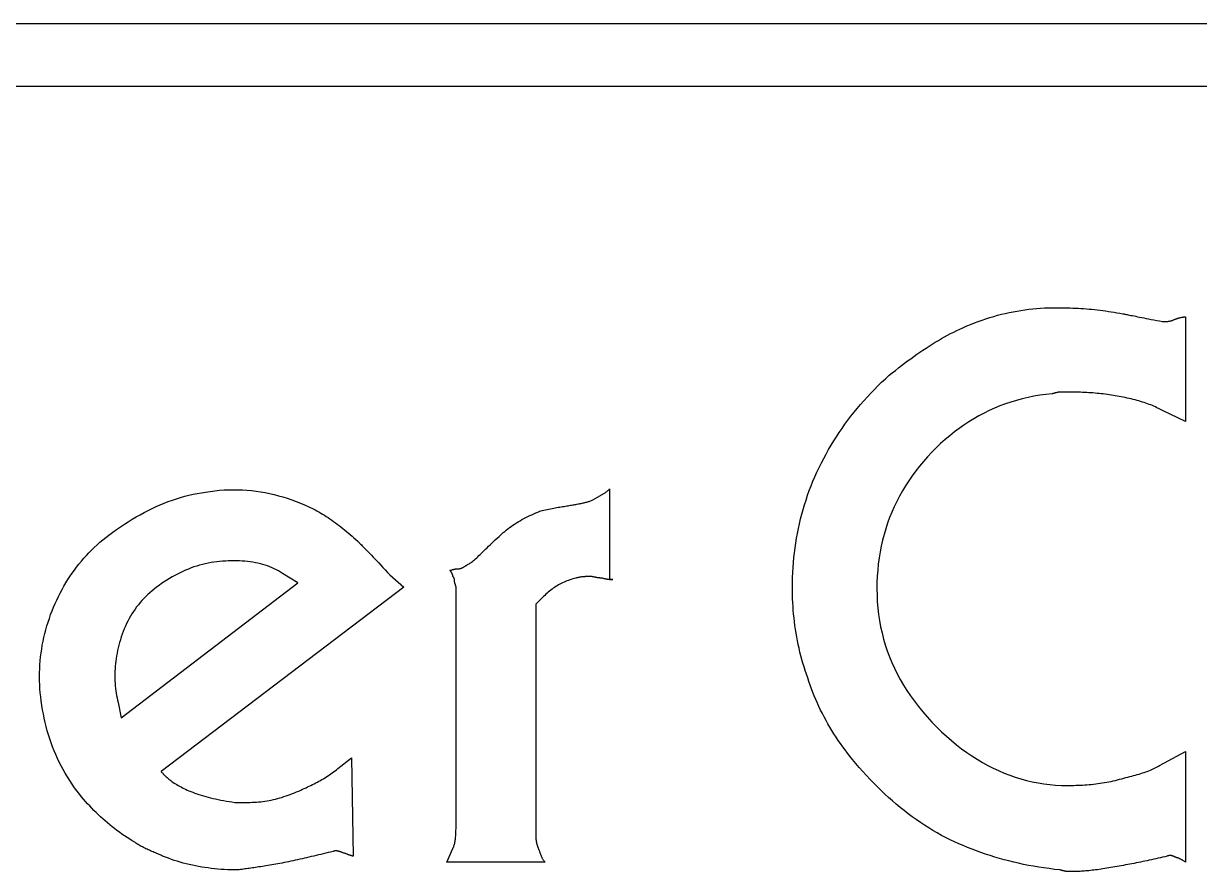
# Model space of a CAD drawing. Extents: x 18 to 129, y 140 to 152.
# Drawn here: x 90.51 to 97.16, y 140.39 to 145.18 of the extents above; entities that cross this region are included whole.
import ezdxf

# ---------------------------------------------------------------- set-up
doc = ezdxf.new("R2010")
doc.units = 0
doc.layers.add('LAYER_1', color=7, linetype='CONTINUOUS')

msp = doc.modelspace()

# ---------------------------------------------------------------- linework, layer by layer
at = {"layer": 'LAYER_1', "color": 7}
for points in [[(74.0754, 145.1825), (128.7745, 145.1825), (128.7745, 144.8265), (74.0754, 144.8265)], [(91.3998, 140.8667), (91.3998, 140.8667)]]:
    msp.add_lwpolyline(points, close=True, dxfattribs=at)
for points in [[(95.8198, 143.4631), (95.8415, 143.4727), (95.8632, 143.4818), (95.8849, 143.4904), (95.9067, 143.4986), (95.9284, 143.5064), (95.9502, 143.5137), (95.972, 143.5207), (95.9938, 143.5271), (96.0156, 143.5332), (96.0375, 143.5388), (96.0594, 143.5441), (96.0814, 143.5489), (96.1034, 143.5533), (96.1255, 143.5573), (96.1476, 143.5609), (96.1697, 143.5641), (96.1919, 143.5669), (96.2142, 143.5694), (96.2366, 143.5714), (96.259, 143.5731), (96.2815, 143.5744), (96.3041, 143.5753), (96.3268, 143.5758), (96.3495, 143.576)], [(96.3495, 143.576), (96.3647, 143.576), (96.3799, 143.5758), (96.3951, 143.5756), (96.4103, 143.5753), (96.4256, 143.5748), (96.4408, 143.5743), (96.4561, 143.5736), (96.4714, 143.5728), (96.4867, 143.5719), (96.5021, 143.5709), (96.5175, 143.5697), (96.533, 143.5684), (96.5484, 143.567), (96.564, 143.5654), (96.5796, 143.5637), (96.5952, 143.5619), (96.6109, 143.5599), (96.6267, 143.5577), (96.6426, 143.5554), (96.6585, 143.5529), (96.6745, 143.5503), (96.6905, 143.5474), (96.7067, 143.5445), (96.7229, 143.5413)], [(96.7229, 143.5413), (96.7244, 143.5412), (96.7265, 143.5409), (96.7294, 143.5405), (96.733, 143.5399), (96.7373, 143.5391), (96.7423, 143.5382), (96.748, 143.5371), (96.7544, 143.5358), (96.7615, 143.5344), (96.7693, 143.5329), (96.7778, 143.5312), (96.787, 143.5293), (96.7968, 143.5274), (96.8073, 143.5253), (96.8185, 143.5231), (96.8303, 143.5207), (96.8428, 143.5182), (96.856, 143.5156), (96.8698, 143.5129), (96.8843, 143.5101), (96.8995, 143.5072), (96.9152, 143.5042), (96.9316, 143.5011), (96.9487, 143.4979)], [(97.0789, 143.5239), (97.0789, 142.9334), (96.9487, 142.9942)], [(96.9487, 143.4979), (96.9509, 143.4979), (96.9532, 143.4979), (96.9556, 143.4979), (96.958, 143.4979), (96.9605, 143.498), (96.9631, 143.498), (96.9657, 143.4981), (96.9683, 143.4982), (96.971, 143.4983), (96.9737, 143.4985), (96.9764, 143.4987), (96.9791, 143.499), (96.9818, 143.4993), (96.9845, 143.4996), (96.9872, 143.5), (96.9899, 143.5004), (96.9925, 143.501), (96.9951, 143.5015), (96.9976, 143.5022), (97.0001, 143.5029), (97.0026, 143.5037), (97.005, 143.5046), (97.0073, 143.5055), (97.0095, 143.5066)], [(97.0095, 143.5066), (97.0117, 143.5076), (97.014, 143.5087), (97.0164, 143.5098), (97.0188, 143.5109), (97.0214, 143.5119), (97.024, 143.5129), (97.0267, 143.5139), (97.0294, 143.5149), (97.0322, 143.5159), (97.0351, 143.5168), (97.038, 143.5177), (97.041, 143.5185), (97.044, 143.5193), (97.047, 143.52), (97.0501, 143.5207), (97.0532, 143.5214), (97.0564, 143.5219), (97.0595, 143.5224), (97.0627, 143.5229), (97.066, 143.5233), (97.0692, 143.5235), (97.0724, 143.5238), (97.0757, 143.5239), (97.0789, 143.5239)], [(95.403, 143.1939), (95.4203, 143.208), (95.4377, 143.2218), (95.4551, 143.2354), (95.4724, 143.2489), (95.4898, 143.2621), (95.5072, 143.2751), (95.5245, 143.2879), (95.5419, 143.3004), (95.5593, 143.3127), (95.5766, 143.3247), (95.594, 143.3365), (95.6114, 143.3481), (95.6288, 143.3593), (95.6461, 143.3703), (95.6635, 143.381), (95.6809, 143.3914), (95.6982, 143.4015), (95.7156, 143.4113), (95.733, 143.4208), (95.7503, 143.4299), (95.7677, 143.4387), (95.7851, 143.4472), (95.8024, 143.4554), (95.8198, 143.4631)], [(94.9948, 142.6469), (95.007, 142.6728), (95.0196, 142.6984), (95.0327, 142.7238), (95.0462, 142.7489), (95.0601, 142.7737), (95.0745, 142.7983), (95.0893, 142.8226), (95.1045, 142.8466), (95.1202, 142.8703), (95.1362, 142.8938), (95.1527, 142.917), (95.1696, 142.9399), (95.1869, 142.9626), (95.2046, 142.985), (95.2227, 143.0071), (95.2412, 143.0289), (95.2601, 143.0505), (95.2794, 143.0718), (95.299, 143.0929), (95.3191, 143.1136), (95.3395, 143.1341), (95.3603, 143.1543), (95.3814, 143.1743), (95.403, 143.1939)], [(96.3235, 143.0897), (96.2889, 143.086), (96.2549, 143.0812), (96.2213, 143.0755), (96.1881, 143.0688), (96.1554, 143.0611), (96.1232, 143.0524), (96.0914, 143.0428), (96.06, 143.0322), (96.0292, 143.0206), (95.9987, 143.0081), (95.9687, 142.9946), (95.9392, 142.9801), (95.9101, 142.9647), (95.8815, 142.9484), (95.8533, 142.9311), (95.8256, 142.9129), (95.7983, 142.8937), (95.7715, 142.8736), (95.7451, 142.8526), (95.7192, 142.8306), (95.6937, 142.8078), (95.6687, 142.784), (95.6442, 142.7593), (95.6201, 142.7337)], [(96.3669, 143.0984), (96.3647, 143.0984), (96.3625, 143.0983), (96.3604, 143.0981), (96.3582, 143.0978), (96.3561, 143.0975), (96.354, 143.0971), (96.3519, 143.0966), (96.3498, 143.0962), (96.3478, 143.0957), (96.3458, 143.0952), (96.3438, 143.0946), (96.3419, 143.0941), (96.34, 143.0935), (96.3382, 143.093), (96.3364, 143.0925), (96.3347, 143.092), (96.3331, 143.0915), (96.3315, 143.0911), (96.3299, 143.0907), (96.3285, 143.0904), (96.3271, 143.0901), (96.3258, 143.0899), (96.3246, 143.0898), (96.3235, 143.0897)], [(96.7142, 143.0724), (96.7033, 143.0745), (96.6923, 143.0765), (96.6813, 143.0785), (96.6701, 143.0803), (96.6589, 143.0821), (96.6476, 143.0838), (96.6362, 143.0854), (96.6248, 143.0869), (96.6133, 143.0883), (96.6018, 143.0896), (96.5902, 143.0908), (96.5785, 143.0919), (96.5669, 143.093), (96.5551, 143.0939), (96.5433, 143.0948), (96.5315, 143.0955), (96.5197, 143.0962), (96.5079, 143.0968), (96.496, 143.0973), (96.4841, 143.0977), (96.4721, 143.098), (96.4602, 143.0982), (96.4483, 143.0984), (96.4363, 143.0984)], [(96.9487, 142.9942), (96.941, 142.9985), (96.9331, 143.0027), (96.9251, 143.0068), (96.9168, 143.0109), (96.9084, 143.0148), (96.8998, 143.0186), (96.8911, 143.0224), (96.8821, 143.0261), (96.873, 143.0296), (96.8637, 143.0331), (96.8542, 143.0365), (96.8445, 143.0398), (96.8346, 143.043), (96.8246, 143.0461), (96.8144, 143.0492), (96.804, 143.0521), (96.7934, 143.055), (96.7826, 143.0577), (96.7717, 143.0604), (96.7605, 143.063), (96.7492, 143.0655), (96.7377, 143.0679), (96.7261, 143.0702), (96.7142, 143.0724)], [(95.6201, 142.7337), (95.5967, 142.7074), (95.5743, 142.6807), (95.5529, 142.6535), (95.5325, 142.6259), (95.5131, 142.5979), (95.4947, 142.5694), (95.4773, 142.5405), (95.4609, 142.5111), (95.4454, 142.4814), (95.431, 142.4512), (95.4176, 142.4206), (95.4051, 142.3896), (95.3937, 142.3582), (95.3833, 142.3264), (95.3738, 142.2942), (95.3653, 142.2616), (95.3579, 142.2286), (95.3514, 142.1952), (95.3459, 142.1614), (95.3415, 142.1272), (95.338, 142.0927), (95.3355, 142.0578), (95.334, 142.0225), (95.3335, 141.9869)], [(94.8559, 141.9956), (94.8561, 142.0238), (94.8568, 142.0518), (94.8579, 142.0798), (94.8596, 142.1077), (94.8616, 142.1356), (94.8642, 142.1633), (94.8672, 142.1909), (94.8707, 142.2185), (94.8747, 142.2459), (94.8791, 142.2733), (94.8841, 142.3005), (94.8895, 142.3277), (94.8955, 142.3548), (94.9019, 142.3818), (94.9089, 142.4087), (94.9164, 142.4356), (94.9243, 142.4623), (94.9328, 142.4889), (94.9418, 142.5155), (94.9514, 142.5419), (94.9614, 142.5683), (94.972, 142.5946), (94.9832, 142.6208), (94.9948, 142.6469)], [(91.5387, 142.534), (91.5647, 142.538), (91.5908, 142.5412), (91.6168, 142.5438), (91.6428, 142.5456), (91.6688, 142.5467), (91.6947, 142.5471), (91.7206, 142.5469), (91.7465, 142.5459), (91.7722, 142.5442), (91.798, 142.5418), (91.8236, 142.5388), (91.8491, 142.5351), (91.8746, 142.5307), (91.9, 142.5256), (91.9252, 142.5198), (91.9504, 142.5134), (91.9754, 142.5063), (92.0003, 142.4986), (92.0251, 142.4902), (92.0497, 142.4811), (92.0741, 142.4714), (92.0984, 142.4611), (92.1226, 142.4501), (92.1466, 142.4385)], [(93.7444, 142.4992), (93.7476, 142.5014), (93.7509, 142.5034), (93.7541, 142.5054), (93.7574, 142.5073), (93.7607, 142.5092), (93.7639, 142.511), (93.7672, 142.5129), (93.7704, 142.5147), (93.7737, 142.5165), (93.7769, 142.5183), (93.7802, 142.5202), (93.7834, 142.522), (93.7867, 142.524), (93.79, 142.5259), (93.7932, 142.528), (93.7965, 142.5301), (93.7997, 142.5323), (93.803, 142.5347), (93.8062, 142.5371), (93.8095, 142.5396), (93.8128, 142.5423), (93.816, 142.5452), (93.8193, 142.5482), (93.8225, 142.5513)], [(93.8225, 142.5513), (93.8225, 142.039), (93.8399, 142.039)], [(90.9916, 142.2908), (91.0134, 142.3069), (91.0352, 142.3225), (91.0572, 142.3376), (91.0792, 142.3523), (91.1013, 142.3664), (91.1235, 142.3801), (91.1458, 142.3933), (91.1682, 142.406), (91.1907, 142.4181), (91.2132, 142.4298), (91.2359, 142.4409), (91.2586, 142.4515), (91.2815, 142.4615), (91.3044, 142.471), (91.3274, 142.4799), (91.3505, 142.4883), (91.3737, 142.4961), (91.397, 142.5033), (91.4204, 142.5099), (91.4439, 142.516), (91.4675, 142.5214), (91.4911, 142.5262), (91.5149, 142.5304), (91.5387, 142.534)], [(93.6315, 142.4645), (93.6379, 142.4656), (93.6442, 142.4667), (93.6502, 142.4678), (93.6561, 142.4689), (93.6619, 142.47), (93.6674, 142.4712), (93.6729, 142.4723), (93.6781, 142.4735), (93.6832, 142.4747), (93.6882, 142.476), (93.693, 142.4773), (93.6977, 142.4786), (93.7022, 142.48), (93.7067, 142.4814), (93.7109, 142.4829), (93.7151, 142.4844), (93.7191, 142.486), (93.7231, 142.4877), (93.7269, 142.4894), (93.7306, 142.4912), (93.7342, 142.4931), (93.7377, 142.4951), (93.7411, 142.4971), (93.7444, 142.4992)], [(92.1466, 142.4385), (92.1574, 142.4329), (92.1681, 142.4272), (92.1787, 142.4214), (92.1893, 142.4153), (92.1999, 142.4091), (92.2103, 142.4026), (92.2208, 142.396), (92.2311, 142.3892), (92.2415, 142.3823), (92.2518, 142.3751), (92.2622, 142.3678), (92.2725, 142.3603), (92.2828, 142.3526), (92.2931, 142.3447), (92.3034, 142.3367), (92.3138, 142.3285), (92.3242, 142.32), (92.3346, 142.3115), (92.3451, 142.3027), (92.3556, 142.2937), (92.3662, 142.2846), (92.3769, 142.2753), (92.3876, 142.2658), (92.3984, 142.2561)], [(93.1973, 142.2821), (93.205, 142.2897), (93.213, 142.2972), (93.2213, 142.3045), (93.2298, 142.3118), (93.2385, 142.3189), (93.2475, 142.326), (93.2567, 142.3329), (93.2661, 142.3397), (93.2758, 142.3464), (93.2856, 142.353), (93.2956, 142.3594), (93.3058, 142.3657), (93.3162, 142.3719), (93.3268, 142.3779), (93.3376, 142.3838), (93.3485, 142.3896), (93.3595, 142.3952), (93.3707, 142.4006), (93.382, 142.4059), (93.3935, 142.411), (93.4051, 142.4159), (93.4167, 142.4207), (93.4285, 142.4253), (93.4404, 142.4298)], [(93.4404, 142.4298), (93.4502, 142.4319), (93.4598, 142.4339), (93.4693, 142.4359), (93.4787, 142.4378), (93.488, 142.4396), (93.4972, 142.4413), (93.5062, 142.443), (93.5151, 142.4446), (93.5238, 142.4461), (93.5324, 142.4476), (93.5408, 142.449), (93.549, 142.4504), (93.557, 142.4517), (93.5649, 142.453), (93.5726, 142.4543), (93.58, 142.4555), (93.5873, 142.4567), (93.5943, 142.4579), (93.6011, 142.459), (93.6077, 142.4601), (93.614, 142.4612), (93.6201, 142.4623), (93.6259, 142.4634), (93.6315, 142.4645)], [(90.679, 141.8827), (90.6879, 141.9032), (90.6971, 141.9234), (90.7067, 141.9433), (90.7166, 141.963), (90.7269, 141.9823), (90.7376, 142.0014), (90.7487, 142.0202), (90.76, 142.0387), (90.7718, 142.0569), (90.7839, 142.0747), (90.7964, 142.0923), (90.8093, 142.1096), (90.8225, 142.1265), (90.836, 142.1431), (90.85, 142.1594), (90.8643, 142.1754), (90.8789, 142.191), (90.8939, 142.2063), (90.9093, 142.2213), (90.925, 142.2359), (90.9411, 142.2501), (90.9576, 142.2641), (90.9744, 142.2776), (90.9916, 142.2908)], [(93.0236, 142.1258), (93.028, 142.1282), (93.0327, 142.1311), (93.0375, 142.1343), (93.0425, 142.138), (93.0477, 142.1421), (93.0532, 142.1466), (93.0589, 142.1515), (93.0648, 142.1567), (93.0709, 142.1623), (93.0773, 142.1683), (93.084, 142.1746), (93.0909, 142.1812), (93.0981, 142.1881), (93.1056, 142.1954), (93.1133, 142.2029), (93.1214, 142.2107), (93.1297, 142.2188), (93.1384, 142.2272), (93.1474, 142.2358), (93.1567, 142.2446), (93.1663, 142.2537), (93.1763, 142.263), (93.1866, 142.2725), (93.1973, 142.2821)], [(92.3984, 142.2561), (92.3997, 142.2547), (92.4016, 142.2528), (92.4041, 142.2504), (92.4071, 142.2474), (92.4106, 142.2438), (92.4147, 142.2397), (92.4193, 142.235), (92.4244, 142.2297), (92.4301, 142.2239), (92.4364, 142.2175), (92.4432, 142.2105), (92.4505, 142.2029), (92.4584, 142.1947), (92.4668, 142.186), (92.4757, 142.1766), (92.4852, 142.1667), (92.4953, 142.1561), (92.5059, 142.145), (92.517, 142.1332), (92.5286, 142.1208), (92.5409, 142.1078), (92.5536, 142.0942), (92.5669, 142.0799), (92.5807, 142.0651)], [(91.6342, 142.1432), (91.6179, 142.1419), (91.6017, 142.1401), (91.5854, 142.1379), (91.5692, 142.1353), (91.553, 142.1322), (91.5368, 142.1287), (91.5207, 142.1247), (91.5046, 142.1204), (91.4886, 142.1156), (91.4726, 142.1104), (91.4568, 142.1047), (91.441, 142.0987), (91.4253, 142.0922), (91.4097, 142.0854), (91.3942, 142.0781), (91.3788, 142.0705), (91.3636, 142.0625), (91.3485, 142.054), (91.3335, 142.0452), (91.3186, 142.0361), (91.3039, 142.0265), (91.2894, 142.0165), (91.275, 142.0062), (91.2608, 141.9956)], [(91.9729, 142.0737), (91.9618, 142.0811), (91.9505, 142.088), (91.9387, 142.0945), (91.9267, 142.1006), (91.9143, 142.1062), (91.9016, 142.1114), (91.8887, 142.1163), (91.8754, 142.1207), (91.8619, 142.1247), (91.8481, 142.1283), (91.8341, 142.1316), (91.8198, 142.1345), (91.8053, 142.137), (91.7906, 142.1392), (91.7757, 142.1411), (91.7606, 142.1426), (91.7453, 142.1437), (91.7299, 142.1446), (91.7143, 142.1451), (91.6985, 142.1453), (91.6826, 142.1452), (91.6666, 142.1448), (91.6504, 142.1441), (91.6342, 142.1432)], [(92.0597, 142.0216), (91.9729, 142.0737)], [(92.9194, 142.0911), (92.9205, 142.0911), (92.9216, 142.0913), (92.9227, 142.0915), (92.9238, 142.0917), (92.925, 142.0921), (92.9262, 142.0925), (92.9274, 142.0929), (92.9287, 142.0933), (92.9301, 142.0938), (92.9315, 142.0944), (92.933, 142.0949), (92.9346, 142.0954), (92.9363, 142.096), (92.9381, 142.0965), (92.9399, 142.097), (92.9419, 142.0975), (92.944, 142.098), (92.9463, 142.0984), (92.9487, 142.0988), (92.9512, 142.0991), (92.9538, 142.0994), (92.9567, 142.0996), (92.9597, 142.0997), (92.9628, 142.0998)], [(92.9368, 142.0564), (92.9367, 142.0575), (92.9366, 142.0587), (92.9364, 142.06), (92.9361, 142.0613), (92.9357, 142.0628), (92.9353, 142.0642), (92.9348, 142.0657), (92.9342, 142.0673), (92.9336, 142.0689), (92.9329, 142.0705), (92.9321, 142.0721), (92.9314, 142.0737), (92.9305, 142.0754), (92.9296, 142.077), (92.9287, 142.0786), (92.9278, 142.0802), (92.9268, 142.0817), (92.9258, 142.0832), (92.9248, 142.0847), (92.9237, 142.0861), (92.9227, 142.0875), (92.9216, 142.0888), (92.9205, 142.09), (92.9194, 142.0911)], [(92.9628, 142.0998), (92.966, 142.0999), (92.9692, 142.1001), (92.9722, 142.1005), (92.9752, 142.1011), (92.9781, 142.1018), (92.9809, 142.1026), (92.9836, 142.1036), (92.9863, 142.1046), (92.9889, 142.1057), (92.9915, 142.1069), (92.994, 142.1082), (92.9965, 142.1096), (92.9989, 142.1109), (93.0013, 142.1123), (93.0036, 142.1138), (93.0059, 142.1152), (93.0082, 142.1167), (93.0105, 142.1181), (93.0127, 142.1195), (93.0149, 142.1209), (93.0171, 142.1222), (93.0193, 142.1235), (93.0214, 142.1247), (93.0236, 142.1258)], [(91.0437, 141.3443), (91.0611, 141.2574), (92.0597, 142.0216), (92.0597, 142.0216)], [(92.5807, 142.0651), (92.6589, 141.9956), (91.2869, 140.9535)], [(92.9455, 142.0303), (92.9455, 142.0314), (92.9455, 142.0325), (92.9455, 142.0336), (92.9454, 142.0347), (92.9454, 142.0357), (92.9453, 142.0368), (92.9453, 142.0379), (92.9452, 142.039), (92.945, 142.0401), (92.9448, 142.0412), (92.9446, 142.0423), (92.9444, 142.0433), (92.9441, 142.0444), (92.9438, 142.0455), (92.9434, 142.0466), (92.9429, 142.0477), (92.9424, 142.0488), (92.9418, 142.0499), (92.9412, 142.0509), (92.9404, 142.052), (92.9397, 142.0531), (92.9388, 142.0542), (92.9378, 142.0553), (92.9368, 142.0564)], [(92.9542, 141.9956), (92.9541, 141.9967), (92.954, 141.9979), (92.9538, 141.9992), (92.9535, 142.0006), (92.9532, 142.002), (92.9528, 142.0034), (92.9524, 142.005), (92.9519, 142.0065), (92.9514, 142.0081), (92.9509, 142.0097), (92.9504, 142.0113), (92.9498, 142.0129), (92.9493, 142.0146), (92.9487, 142.0162), (92.9482, 142.0178), (92.9477, 142.0194), (92.9473, 142.0209), (92.9468, 142.0224), (92.9465, 142.0239), (92.9461, 142.0253), (92.9458, 142.0267), (92.9456, 142.028), (92.9455, 142.0292), (92.9455, 142.0303)], [(93.6315, 142.0477), (93.6228, 142.0454), (93.6143, 142.043), (93.6058, 142.0403), (93.5975, 142.0375), (93.5892, 142.0346), (93.581, 142.0314), (93.5729, 142.028), (93.5649, 142.0245), (93.557, 142.0208), (93.5492, 142.0169), (93.5414, 142.0128), (93.5338, 142.0086), (93.5262, 142.0042), (93.5188, 141.9996), (93.5114, 141.9948), (93.5041, 141.9898), (93.4969, 141.9846), (93.4898, 141.9793), (93.4828, 141.9738), (93.4759, 141.9681), (93.4691, 141.9622), (93.4623, 141.9561), (93.4557, 141.9499), (93.4491, 141.9435)], [(93.7183, 142.0564), (93.7151, 142.0564), (93.7118, 142.0564), (93.7085, 142.0563), (93.7053, 142.0563), (93.702, 142.0563), (93.6986, 142.0562), (93.6953, 142.0561), (93.6919, 142.056), (93.6886, 142.0559), (93.6851, 142.0557), (93.6817, 142.0555), (93.6782, 142.0553), (93.6746, 142.055), (93.671, 142.0546), (93.6674, 142.0542), (93.6636, 142.0538), (93.6599, 142.0533), (93.656, 142.0527), (93.6521, 142.0521), (93.6482, 142.0513), (93.6441, 142.0505), (93.64, 142.0497), (93.6358, 142.0487), (93.6315, 142.0477)], [(93.7791, 142.0477), (93.7759, 142.0477), (93.7726, 142.0478), (93.7694, 142.048), (93.7662, 142.0483), (93.763, 142.0487), (93.7598, 142.049), (93.7567, 142.0495), (93.7537, 142.0499), (93.7507, 142.0504), (93.7478, 142.0509), (93.745, 142.0515), (93.7422, 142.052), (93.7395, 142.0526), (93.737, 142.0531), (93.7345, 142.0536), (93.7321, 142.0541), (93.7299, 142.0546), (93.7278, 142.055), (93.7259, 142.0554), (93.724, 142.0557), (93.7224, 142.056), (93.7208, 142.0562), (93.7195, 142.0563), (93.7183, 142.0564)], [(93.8399, 142.039), (93.8377, 142.039), (93.8355, 142.039), (93.8334, 142.039), (93.8312, 142.039), (93.829, 142.0391), (93.8267, 142.0391), (93.8245, 142.0392), (93.8222, 142.0393), (93.8199, 142.0394), (93.8176, 142.0396), (93.8152, 142.0398), (93.8128, 142.0401), (93.8103, 142.0404), (93.8078, 142.0407), (93.8052, 142.0411), (93.8026, 142.0416), (93.7999, 142.0421), (93.7972, 142.0427), (93.7943, 142.0433), (93.7914, 142.044), (93.7885, 142.0448), (93.7854, 142.0457), (93.7823, 142.0466), (93.7791, 142.0477)], [(91.2608, 141.9956), (91.248, 141.9857), (91.2355, 141.9755), (91.2234, 141.965), (91.2116, 141.9543), (91.2002, 141.9433), (91.1892, 141.9321), (91.1785, 141.9205), (91.1682, 141.9087), (91.1582, 141.8967), (91.1486, 141.8843), (91.1394, 141.8717), (91.1306, 141.8588), (91.122, 141.8456), (91.1139, 141.8322), (91.1061, 141.8185), (91.0987, 141.8045), (91.0917, 141.7903), (91.085, 141.7758), (91.0786, 141.761), (91.0727, 141.7459), (91.0671, 141.7306), (91.0618, 141.715), (91.0569, 141.6991), (91.0524, 141.683)], [(92.9542, 140.667), (92.9542, 141.9608)], [(93.4491, 141.9435), (93.4057, 141.9001), (93.4057, 140.667)], [(94.9427, 141.4832), (94.9353, 141.5039), (94.9283, 141.5247), (94.9215, 141.5455), (94.9152, 141.5664), (94.9092, 141.5874), (94.9035, 141.6085), (94.8982, 141.6296), (94.8932, 141.6508), (94.8885, 141.6721), (94.8842, 141.6934), (94.8802, 141.7147), (94.8765, 141.7361), (94.8731, 141.7576), (94.8701, 141.7791), (94.8673, 141.8007), (94.8649, 141.8222), (94.8628, 141.8438), (94.8609, 141.8655), (94.8594, 141.8871), (94.8581, 141.9088), (94.8571, 141.9305), (94.8564, 141.9522), (94.856, 141.9739), (94.8559, 141.9956)], [(95.3335, 141.9869), (95.3341, 141.9502), (95.3359, 141.9138), (95.3388, 141.8778), (95.3429, 141.8422), (95.3482, 141.8069), (95.3547, 141.772), (95.3623, 141.7374), (95.3711, 141.7032), (95.3811, 141.6694), (95.3923, 141.6359), (95.4046, 141.6028), (95.4182, 141.5701), (95.4329, 141.5377), (95.4487, 141.5057), (95.4658, 141.474), (95.484, 141.4427), (95.5034, 141.4118), (95.524, 141.3812), (95.5458, 141.351), (95.5687, 141.3211), (95.5928, 141.2917), (95.6181, 141.2625), (95.6445, 141.2338), (95.6722, 141.2054)], [(90.6095, 141.353), (90.6065, 141.3758), (90.6041, 141.3986), (90.6022, 141.4213), (90.6008, 141.4441), (90.6, 141.4668), (90.5996, 141.4895), (90.5998, 141.5121), (90.6005, 141.5347), (90.6017, 141.5572), (90.6035, 141.5797), (90.6057, 141.6021), (90.6084, 141.6243), (90.6117, 141.6466), (90.6154, 141.6687), (90.6196, 141.6907), (90.6243, 141.7126), (90.6295, 141.7343), (90.6352, 141.756), (90.6413, 141.7775), (90.6479, 141.7988), (90.655, 141.82), (90.6625, 141.8411), (90.6705, 141.862), (90.679, 141.8827)], [(91.0524, 141.683), (91.0482, 141.6678), (91.0444, 141.6527), (91.041, 141.6378), (91.0379, 141.6229), (91.0351, 141.6081), (91.0327, 141.5934), (91.0307, 141.5788), (91.0289, 141.5643), (91.0275, 141.5498), (91.0264, 141.5355), (91.0257, 141.5213), (91.0253, 141.5071), (91.0251, 141.493), (91.0253, 141.4791), (91.0259, 141.4652), (91.0267, 141.4514), (91.0278, 141.4377), (91.0292, 141.4241), (91.0309, 141.4105), (91.0329, 141.3971), (91.0352, 141.3838), (91.0377, 141.3705), (91.0406, 141.3574), (91.0437, 141.3443)], [(95.1946, 141.023), (95.1806, 141.0405), (95.1669, 141.0581), (95.1535, 141.0759), (95.1403, 141.0939), (95.1275, 141.112), (95.1149, 141.1303), (95.1026, 141.1488), (95.0907, 141.1674), (95.079, 141.1862), (95.0676, 141.2051), (95.0566, 141.2241), (95.0459, 141.2433), (95.0354, 141.2627), (95.0253, 141.2821), (95.0155, 141.3017), (95.0061, 141.3215), (94.997, 141.3413), (94.9882, 141.3613), (94.9797, 141.3813), (94.9716, 141.4015), (94.9639, 141.4218), (94.9565, 141.4422), (94.9494, 141.4627), (94.9427, 141.4832)], [(90.8266, 140.8233), (90.8117, 140.8429), (90.7973, 140.8627), (90.7835, 140.8827), (90.7701, 140.9029), (90.7573, 140.9233), (90.7451, 140.9439), (90.7333, 140.9647), (90.7221, 140.9857), (90.7114, 141.0069), (90.7012, 141.0283), (90.6915, 141.05), (90.6823, 141.0718), (90.6735, 141.0939), (90.6653, 141.1163), (90.6576, 141.1388), (90.6504, 141.1616), (90.6436, 141.1847), (90.6373, 141.2079), (90.6315, 141.2315), (90.6262, 141.2552), (90.6214, 141.2793), (90.617, 141.3036), (90.613, 141.3282), (90.6095, 141.353)], [(95.6722, 141.2054), (95.6995, 141.1788), (95.7272, 141.1533), (95.7552, 141.1289), (95.7835, 141.1055), (95.8122, 141.0833), (95.8412, 141.0622), (95.8706, 141.0422), (95.9002, 141.0233), (95.9301, 141.0055), (95.9604, 140.9889), (95.9909, 140.9734), (96.0217, 140.959), (96.0528, 140.9457), (96.0841, 140.9335), (96.1157, 140.9225), (96.1475, 140.9127), (96.1796, 140.904), (96.2119, 140.8964), (96.2445, 140.89), (96.2772, 140.8847), (96.3102, 140.8807), (96.3434, 140.8777), (96.3767, 140.876), (96.4103, 140.8754)], [(92.2855, 140.9709), (92.3636, 141.0317), (92.3723, 140.4759)], [(95.7243, 140.5801), (95.6994, 140.5934), (95.6749, 140.6071), (95.6506, 140.6212), (95.6265, 140.6358), (95.6028, 140.6509), (95.5792, 140.6664), (95.5559, 140.6824), (95.5329, 140.6988), (95.5101, 140.7157), (95.4876, 140.733), (95.4652, 140.7508), (95.4431, 140.769), (95.4213, 140.7877), (95.3996, 140.8068), (95.3782, 140.8264), (95.357, 140.8464), (95.336, 140.8669), (95.3152, 140.8879), (95.2946, 140.9092), (95.2742, 140.9311), (95.254, 140.9534), (95.234, 140.9761), (95.2142, 140.9993), (95.1946, 141.023)], [(96.9313, 140.9883), (97.0789, 141.0664), (97.0789, 140.4412), (97.0789, 140.4412)], [(91.2869, 140.9535), (91.2881, 140.9523), (91.2896, 140.9507), (91.2914, 140.9487), (91.2934, 140.9465), (91.2958, 140.944), (91.2984, 140.9412), (91.3013, 140.9381), (91.3046, 140.9349), (91.3081, 140.9314), (91.3119, 140.9277), (91.3161, 140.9239), (91.3205, 140.9199), (91.3253, 140.9157), (91.3304, 140.9115), (91.3358, 140.9071), (91.3415, 140.9027), (91.3476, 140.8982), (91.354, 140.8937), (91.3608, 140.8891), (91.3679, 140.8846), (91.3753, 140.88), (91.3831, 140.8755), (91.3912, 140.8711), (91.3998, 140.8667)], [(92.0771, 140.8493), (92.0868, 140.8537), (92.0964, 140.858), (92.106, 140.8624), (92.1154, 140.8668), (92.1248, 140.8712), (92.1341, 140.8756), (92.1433, 140.8801), (92.1523, 140.8847), (92.1613, 140.8893), (92.1703, 140.894), (92.1791, 140.8987), (92.1878, 140.9036), (92.1964, 140.9085), (92.205, 140.9135), (92.2134, 140.9187), (92.2218, 140.9239), (92.2301, 140.9293), (92.2383, 140.9348), (92.2464, 140.9404), (92.2544, 140.9462), (92.2623, 140.9521), (92.2701, 140.9582), (92.2779, 140.9645), (92.2855, 140.9709)], [(96.7055, 140.9101), (96.7174, 140.9133), (96.7291, 140.9165), (96.7405, 140.9195), (96.7518, 140.9225), (96.7629, 140.9255), (96.7738, 140.9284), (96.7845, 140.9313), (96.795, 140.9342), (96.8052, 140.9371), (96.8153, 140.94), (96.8251, 140.943), (96.8347, 140.9459), (96.8441, 140.9489), (96.8533, 140.952), (96.8622, 140.9551), (96.8709, 140.9584), (96.8793, 140.9617), (96.8875, 140.9651), (96.8954, 140.9686), (96.9031, 140.9722), (96.9106, 140.976), (96.9178, 140.9799), (96.9247, 140.984), (96.9313, 140.9883)], [(96.4103, 140.8754), (96.4223, 140.8754), (96.4343, 140.8756), (96.4465, 140.8758), (96.4587, 140.8761), (96.471, 140.8766), (96.4833, 140.8771), (96.4957, 140.8778), (96.5081, 140.8786), (96.5205, 140.8795), (96.533, 140.8805), (96.5454, 140.8817), (96.5579, 140.883), (96.5704, 140.8844), (96.5829, 140.886), (96.5953, 140.8877), (96.6078, 140.8895), (96.6202, 140.8915), (96.6325, 140.8937), (96.6449, 140.896), (96.6571, 140.8985), (96.6693, 140.9011), (96.6815, 140.904), (96.6936, 140.9069), (96.7055, 140.9101)], [(91.1392, 140.5541), (91.1241, 140.5629), (91.1092, 140.572), (91.0945, 140.5813), (91.0799, 140.5909), (91.0655, 140.6007), (91.0513, 140.6108), (91.0373, 140.6211), (91.0235, 140.6316), (91.0098, 140.6423), (90.9963, 140.6532), (90.983, 140.6643), (90.9699, 140.6756), (90.957, 140.6871), (90.9442, 140.6988), (90.9316, 140.7106), (90.9193, 140.7226), (90.907, 140.7347), (90.895, 140.747), (90.8832, 140.7594), (90.8715, 140.772), (90.86, 140.7846), (90.8487, 140.7974), (90.8376, 140.8103), (90.8266, 140.8233)], [(91.3997, 140.8667), (91.4076, 140.8623), (91.416, 140.858), (91.4249, 140.8537), (91.4343, 140.8494), (91.4442, 140.8451), (91.4546, 140.8409), (91.4654, 140.8367), (91.4766, 140.8326), (91.4883, 140.8285), (91.5004, 140.8245), (91.5128, 140.8206), (91.5257, 140.8167), (91.5389, 140.813), (91.5524, 140.8093), (91.5663, 140.8058), (91.5805, 140.8024), (91.595, 140.799), (91.6098, 140.7958), (91.6248, 140.7928), (91.6402, 140.7899), (91.6557, 140.7871), (91.6715, 140.7845), (91.6875, 140.7821), (91.7037, 140.7798)], [(91.7905, 140.7798), (91.8025, 140.78), (91.8144, 140.7804), (91.8263, 140.781), (91.8383, 140.782), (91.8502, 140.7832), (91.8622, 140.7846), (91.8741, 140.7863), (91.886, 140.7882), (91.898, 140.7904), (91.9099, 140.7928), (91.9219, 140.7954), (91.9338, 140.7983), (91.9457, 140.8014), (91.9577, 140.8047), (91.9696, 140.8082), (91.9816, 140.812), (91.9935, 140.816), (92.0054, 140.8201), (92.0174, 140.8245), (92.0293, 140.8291), (92.0413, 140.8339), (92.0532, 140.8388), (92.0651, 140.844), (92.0771, 140.8493)], [(92.9368, 140.5193), (92.9389, 140.5238), (92.9408, 140.5284), (92.9425, 140.5332), (92.9441, 140.5381), (92.9455, 140.5432), (92.9468, 140.5485), (92.948, 140.5539), (92.949, 140.5595), (92.9499, 140.5653), (92.9507, 140.5712), (92.9514, 140.5772), (92.952, 140.5834), (92.9525, 140.5897), (92.9529, 140.5961), (92.9532, 140.6027), (92.9535, 140.6094), (92.9537, 140.6162), (92.9539, 140.6231), (92.954, 140.6302), (92.9541, 140.6373), (92.9541, 140.6446), (92.9542, 140.6519), (92.9542, 140.6594), (92.9542, 140.667)], [(91.2955, 140.4759), (91.289, 140.4791), (91.2824, 140.4823), (91.2757, 140.4853), (91.2689, 140.4883), (91.2621, 140.4913), (91.2553, 140.4942), (91.2484, 140.4971), (91.2415, 140.5), (91.2346, 140.5029), (91.2278, 140.5058), (91.2209, 140.5088), (91.2141, 140.5117), (91.2074, 140.5147), (91.2007, 140.5178), (91.194, 140.5209), (91.1875, 140.5242), (91.181, 140.5275), (91.1747, 140.5309), (91.1684, 140.5344), (91.1623, 140.538), (91.1563, 140.5418), (91.1504, 140.5457), (91.1448, 140.5498), (91.1392, 140.5541)], [(93.4057, 140.5801), (93.4057, 140.5769), (93.4059, 140.5736), (93.4061, 140.5704), (93.4064, 140.5671), (93.4068, 140.5639), (93.4072, 140.5607), (93.4077, 140.5575), (93.4083, 140.5544), (93.4089, 140.5513), (93.4096, 140.5482), (93.4103, 140.5451), (93.4111, 140.5421), (93.412, 140.5392), (93.4128, 140.5363), (93.4138, 140.5334), (93.4147, 140.5306), (93.4157, 140.5278), (93.4167, 140.5252), (93.4177, 140.5226), (93.4188, 140.52), (93.4198, 140.5175), (93.4209, 140.5152), (93.422, 140.5129), (93.4231, 140.5106)], [(96.3669, 140.3978), (96.3367, 140.4012), (96.3068, 140.405), (96.2773, 140.4092), (96.2481, 140.4137), (96.2193, 140.4186), (96.1908, 140.4238), (96.1626, 140.4294), (96.1347, 140.4354), (96.1071, 140.4417), (96.0798, 140.4484), (96.0528, 140.4555), (96.026, 140.4629), (95.9996, 140.4707), (95.9734, 140.4788), (95.9474, 140.4873), (95.9217, 140.4962), (95.8963, 140.5054), (95.8711, 140.515), (95.8461, 140.5249), (95.8213, 140.5353), (95.7968, 140.5459), (95.7724, 140.557), (95.7482, 140.5684), (95.7243, 140.5801)], [(91.7211, 140.3978), (91.7016, 140.3979), (91.6823, 140.3983), (91.6632, 140.399), (91.6443, 140.3999), (91.6255, 140.4012), (91.6069, 140.4026), (91.5885, 140.4044), (91.5702, 140.4064), (91.5521, 140.4088), (91.5341, 140.4113), (91.5162, 140.4142), (91.4985, 140.4173), (91.481, 140.4207), (91.4635, 140.4244), (91.4462, 140.4283), (91.429, 140.4325), (91.412, 140.437), (91.395, 140.4417), (91.3782, 140.4467), (91.3614, 140.452), (91.3448, 140.4576), (91.3283, 140.4634), (91.3119, 140.4695), (91.2955, 140.4759)], [(92.2594, 140.502), (92.2454, 140.4987), (92.2314, 140.4955), (92.2175, 140.4922), (92.2037, 140.489), (92.19, 140.4858), (92.1764, 140.4826), (92.1629, 140.4794), (92.1495, 140.4762), (92.1361, 140.4731), (92.1229, 140.47), (92.1097, 140.467), (92.0966, 140.464), (92.0836, 140.461), (92.0708, 140.4581), (92.058, 140.4552), (92.0452, 140.4524), (92.0326, 140.4497), (92.0201, 140.447), (92.0077, 140.4444), (91.9953, 140.4419), (91.9831, 140.4394), (91.9709, 140.437), (91.9588, 140.4347), (91.9468, 140.4325)], [(92.3202, 140.4933), (92.317, 140.4944), (92.3139, 140.4954), (92.3109, 140.4965), (92.3079, 140.4975), (92.305, 140.4986), (92.3022, 140.4995), (92.2994, 140.5005), (92.2968, 140.5013), (92.2941, 140.5021), (92.2916, 140.5029), (92.2891, 140.5036), (92.2866, 140.5041), (92.2842, 140.5046), (92.2818, 140.505), (92.2794, 140.5053), (92.2771, 140.5055), (92.2749, 140.5056), (92.2726, 140.5055), (92.2704, 140.5053), (92.2682, 140.5049), (92.266, 140.5044), (92.2638, 140.5038), (92.2616, 140.503), (92.2594, 140.502)], [(92.3723, 140.4759), (92.3712, 140.476), (92.37, 140.4761), (92.3687, 140.4763), (92.3673, 140.4766), (92.3658, 140.477), (92.3642, 140.4774), (92.3625, 140.4779), (92.3608, 140.4785), (92.3589, 140.4791), (92.357, 140.4798), (92.3549, 140.4805), (92.3528, 140.4813), (92.3506, 140.4822), (92.3483, 140.4831), (92.3459, 140.484), (92.3434, 140.4849), (92.3408, 140.4859), (92.3381, 140.4869), (92.3354, 140.4879), (92.3325, 140.489), (92.3296, 140.49), (92.3266, 140.4911), (92.3234, 140.4922), (92.3202, 140.4933)], [(93.4578, 140.4412), (92.9021, 140.4412), (92.9368, 140.5193)], [(93.4231, 140.5106), (93.4242, 140.5074), (93.4253, 140.5041), (93.4264, 140.5009), (93.4275, 140.4977), (93.4286, 140.4944), (93.4297, 140.4912), (93.4309, 140.4881), (93.4321, 140.4849), (93.4333, 140.4818), (93.4346, 140.4787), (93.4359, 140.4757), (93.4372, 140.4727), (93.4386, 140.4697), (93.44, 140.4668), (93.4415, 140.4639), (93.443, 140.4611), (93.4446, 140.4584), (93.4463, 140.4557), (93.448, 140.4531), (93.4498, 140.4505), (93.4517, 140.4481), (93.4537, 140.4457), (93.4557, 140.4434), (93.4578, 140.4412)], [(96.9747, 140.4759), (96.9618, 140.4727), (96.9489, 140.4696), (96.9361, 140.4665), (96.9233, 140.4636), (96.9107, 140.4607), (96.8981, 140.4579), (96.8856, 140.4551), (96.8731, 140.4524), (96.8607, 140.4498), (96.8484, 140.4472), (96.8361, 140.4447), (96.8239, 140.4423), (96.8117, 140.4398), (96.7995, 140.4375), (96.7874, 140.4351), (96.7753, 140.4328), (96.7633, 140.4305), (96.7513, 140.4283), (96.7393, 140.4261), (96.7273, 140.4238), (96.7153, 140.4217), (96.7034, 140.4195), (96.6914, 140.4173), (96.6795, 140.4151)], [(97.0268, 140.4672), (97.0247, 140.4683), (97.0225, 140.4694), (97.0203, 140.4704), (97.0182, 140.4715), (97.016, 140.4725), (97.0138, 140.4735), (97.0116, 140.4744), (97.0095, 140.4753), (97.0073, 140.4761), (97.0051, 140.4768), (97.003, 140.4775), (97.0008, 140.4781), (96.9986, 140.4786), (96.9964, 140.479), (96.9943, 140.4793), (96.9921, 140.4795), (96.9899, 140.4795), (96.9878, 140.4794), (96.9856, 140.4792), (96.9834, 140.4789), (96.9813, 140.4784), (96.9791, 140.4777), (96.9769, 140.4769), (96.9747, 140.4759)], [(91.9468, 140.4325), (91.935, 140.4304), (91.9235, 140.4283), (91.9122, 140.4264), (91.9012, 140.4245), (91.8904, 140.4227), (91.8798, 140.421), (91.8695, 140.4193), (91.8594, 140.4177), (91.8494, 140.4162), (91.8397, 140.4147), (91.8302, 140.4133), (91.8209, 140.4119), (91.8118, 140.4105), (91.8028, 140.4092), (91.794, 140.408), (91.7854, 140.4068), (91.7769, 140.4056), (91.7685, 140.4044), (91.7603, 140.4033), (91.7523, 140.4021), (91.7443, 140.401), (91.7364, 140.3999), (91.7287, 140.3989), (91.7211, 140.3978)], [(96.6795, 140.4151), (96.6676, 140.413), (96.656, 140.411), (96.6445, 140.409), (96.6332, 140.4072), (96.6221, 140.4054), (96.6112, 140.4037), (96.6006, 140.4021), (96.5901, 140.4006), (96.5798, 140.3992), (96.5698, 140.3979), (96.5599, 140.3967), (96.5503, 140.3956), (96.5409, 140.3945), (96.5318, 140.3936), (96.5229, 140.3927), (96.5142, 140.392), (96.5057, 140.3913), (96.4975, 140.3907), (96.4896, 140.3902), (96.4819, 140.3898), (96.4745, 140.3895), (96.4673, 140.3893), (96.4604, 140.3891), (96.4537, 140.3891)], [(97.0789, 140.4412), (97.0757, 140.4433), (97.0726, 140.4453), (97.0696, 140.4473), (97.0666, 140.4491), (97.0638, 140.4509), (97.061, 140.4526), (97.0584, 140.4542), (97.0558, 140.4556), (97.0533, 140.4571), (97.0509, 140.4584), (97.0486, 140.4596), (97.0464, 140.4607), (97.0443, 140.4618), (97.0422, 140.4627), (97.0403, 140.4636), (97.0384, 140.4643), (97.0367, 140.465), (97.035, 140.4656), (97.0334, 140.4661), (97.0319, 140.4665), (97.0305, 140.4668), (97.0292, 140.467), (97.028, 140.4672), (97.0268, 140.4672)], [(96.4103, 140.3891), (96.4081, 140.3891), (96.406, 140.3892), (96.4038, 140.3894), (96.4016, 140.3897), (96.3995, 140.39), (96.3974, 140.3904), (96.3953, 140.3909), (96.3932, 140.3913), (96.3912, 140.3918), (96.3892, 140.3923), (96.3872, 140.3929), (96.3853, 140.3934), (96.3834, 140.394), (96.3816, 140.3945), (96.3798, 140.395), (96.3781, 140.3955), (96.3765, 140.396), (96.3749, 140.3964), (96.3734, 140.3968), (96.3719, 140.3971), (96.3705, 140.3974), (96.3692, 140.3976), (96.368, 140.3977), (96.3669, 140.3978)]]:
    msp.add_lwpolyline(points, dxfattribs=at)
for points in [[(96.4363, 143.0984, 0), (96.4331, 143.0984, 0), (96.43, 143.0984, 0), (96.4269, 143.0984, 0), (96.424, 143.0984, 0), (96.421, 143.0984, 0), (96.4182, 143.0984, 0), (96.4153, 143.0984, 0), (96.4125, 143.0984, 0), (96.4098, 143.0984, 0), (96.407, 143.0984, 0), (96.4043, 143.0984, 0), (96.4016, 143.0984, 0), (96.3989, 143.0984, 0), (96.3962, 143.0984, 0), (96.3934, 143.0984, 0), (96.3907, 143.0984, 0), (96.3879, 143.0984, 0), (96.3851, 143.0984, 0), (96.3822, 143.0984, 0), (96.3793, 143.0984, 0), (96.3763, 143.0984, 0), (96.3732, 143.0984, 0), (96.3701, 143.0984, 0), (96.3669, 143.0984, 0)], [(92.9542, 141.9608, 0), (92.9542, 141.963, 0), (92.9542, 141.965, 0), (92.9542, 141.967, 0), (92.9542, 141.9688, 0), (92.9542, 141.9706, 0), (92.9542, 141.9724, 0), (92.9542, 141.974, 0), (92.9542, 141.9756, 0), (92.9542, 141.9772, 0), (92.9542, 141.9787, 0), (92.9542, 141.9801, 0), (92.9542, 141.9815, 0), (92.9542, 141.9828, 0), (92.9542, 141.9841, 0), (92.9542, 141.9853, 0), (92.9542, 141.9866, 0), (92.9542, 141.9878, 0), (92.9542, 141.9889, 0), (92.9542, 141.9901, 0), (92.9542, 141.9912, 0), (92.9542, 141.9923, 0), (92.9542, 141.9934, 0), (92.9542, 141.9945, 0), (92.9542, 141.9956, 0)], [(91.7037, 140.7798, 0), (91.7058, 140.7798, 0), (91.7079, 140.7798, 0), (91.7098, 140.7798, 0), (91.7117, 140.7798, 0), (91.7136, 140.7798, 0), (91.7154, 140.7798, 0), (91.7171, 140.7798, 0), (91.7188, 140.7798, 0), (91.7205, 140.7798, 0), (91.7221, 140.7798, 0), (91.7238, 140.7798, 0), (91.7254, 140.7798, 0), (91.727, 140.7798, 0), (91.7287, 140.7798, 0), (91.7303, 140.7798, 0), (91.732, 140.7798, 0), (91.7337, 140.7798, 0), (91.7354, 140.7798, 0), (91.7372, 140.7798, 0), (91.7391, 140.7798, 0), (91.741, 140.7798, 0), (91.7429, 140.7798, 0), (91.745, 140.7798, 0), (91.7471, 140.7798, 0)], [(91.7471, 140.7798, 0), (91.7492, 140.7798, 0), (91.7513, 140.7798, 0), (91.7532, 140.7798, 0), (91.7551, 140.7798, 0), (91.757, 140.7798, 0), (91.7588, 140.7798, 0), (91.7605, 140.7798, 0), (91.7622, 140.7798, 0), (91.7639, 140.7798, 0), (91.7655, 140.7798, 0), (91.7672, 140.7798, 0), (91.7688, 140.7798, 0), (91.7704, 140.7798, 0), (91.7721, 140.7798, 0), (91.7737, 140.7798, 0), (91.7754, 140.7798, 0), (91.7771, 140.7798, 0), (91.7789, 140.7798, 0), (91.7806, 140.7798, 0), (91.7825, 140.7798, 0), (91.7844, 140.7798, 0), (91.7863, 140.7798, 0), (91.7884, 140.7798, 0), (91.7905, 140.7798, 0)], [(93.4057, 140.667, 0), (93.4057, 140.6627, 0), (93.4057, 140.6584, 0), (93.4057, 140.6543, 0), (93.4057, 140.6503, 0), (93.4057, 140.6463, 0), (93.4057, 140.6424, 0), (93.4057, 140.6386, 0), (93.4057, 140.6348, 0), (93.4057, 140.6311, 0), (93.4057, 140.6274, 0), (93.4057, 140.6238, 0), (93.4057, 140.6203, 0), (93.4057, 140.6168, 0), (93.4057, 140.6133, 0), (93.4057, 140.6099, 0), (93.4057, 140.6065, 0), (93.4057, 140.6031, 0), (93.4057, 140.5998, 0), (93.4057, 140.5965, 0), (93.4057, 140.5932, 0), (93.4057, 140.5899, 0), (93.4057, 140.5866, 0), (93.4057, 140.5834, 0), (93.4057, 140.5801, 0)], [(96.4537, 140.3891, 0), (96.4516, 140.3891, 0), (96.4495, 140.3891, 0), (96.4476, 140.3891, 0), (96.4457, 140.3891, 0), (96.4438, 140.3891, 0), (96.442, 140.3891, 0), (96.4403, 140.3891, 0), (96.4386, 140.3891, 0), (96.4369, 140.3891, 0), (96.4353, 140.3891, 0), (96.4336, 140.3891, 0), (96.432, 140.3891, 0), (96.4304, 140.3891, 0), (96.4287, 140.3891, 0), (96.4271, 140.3891, 0), (96.4254, 140.3891, 0), (96.4237, 140.3891, 0), (96.422, 140.3891, 0), (96.4202, 140.3891, 0), (96.4183, 140.3891, 0), (96.4164, 140.3891, 0), (96.4145, 140.3891, 0), (96.4124, 140.3891, 0), (96.4103, 140.3891, 0)]]:
    msp.add_polyline3d(points, dxfattribs=at)

doc.saveas('drawing.dxf')
